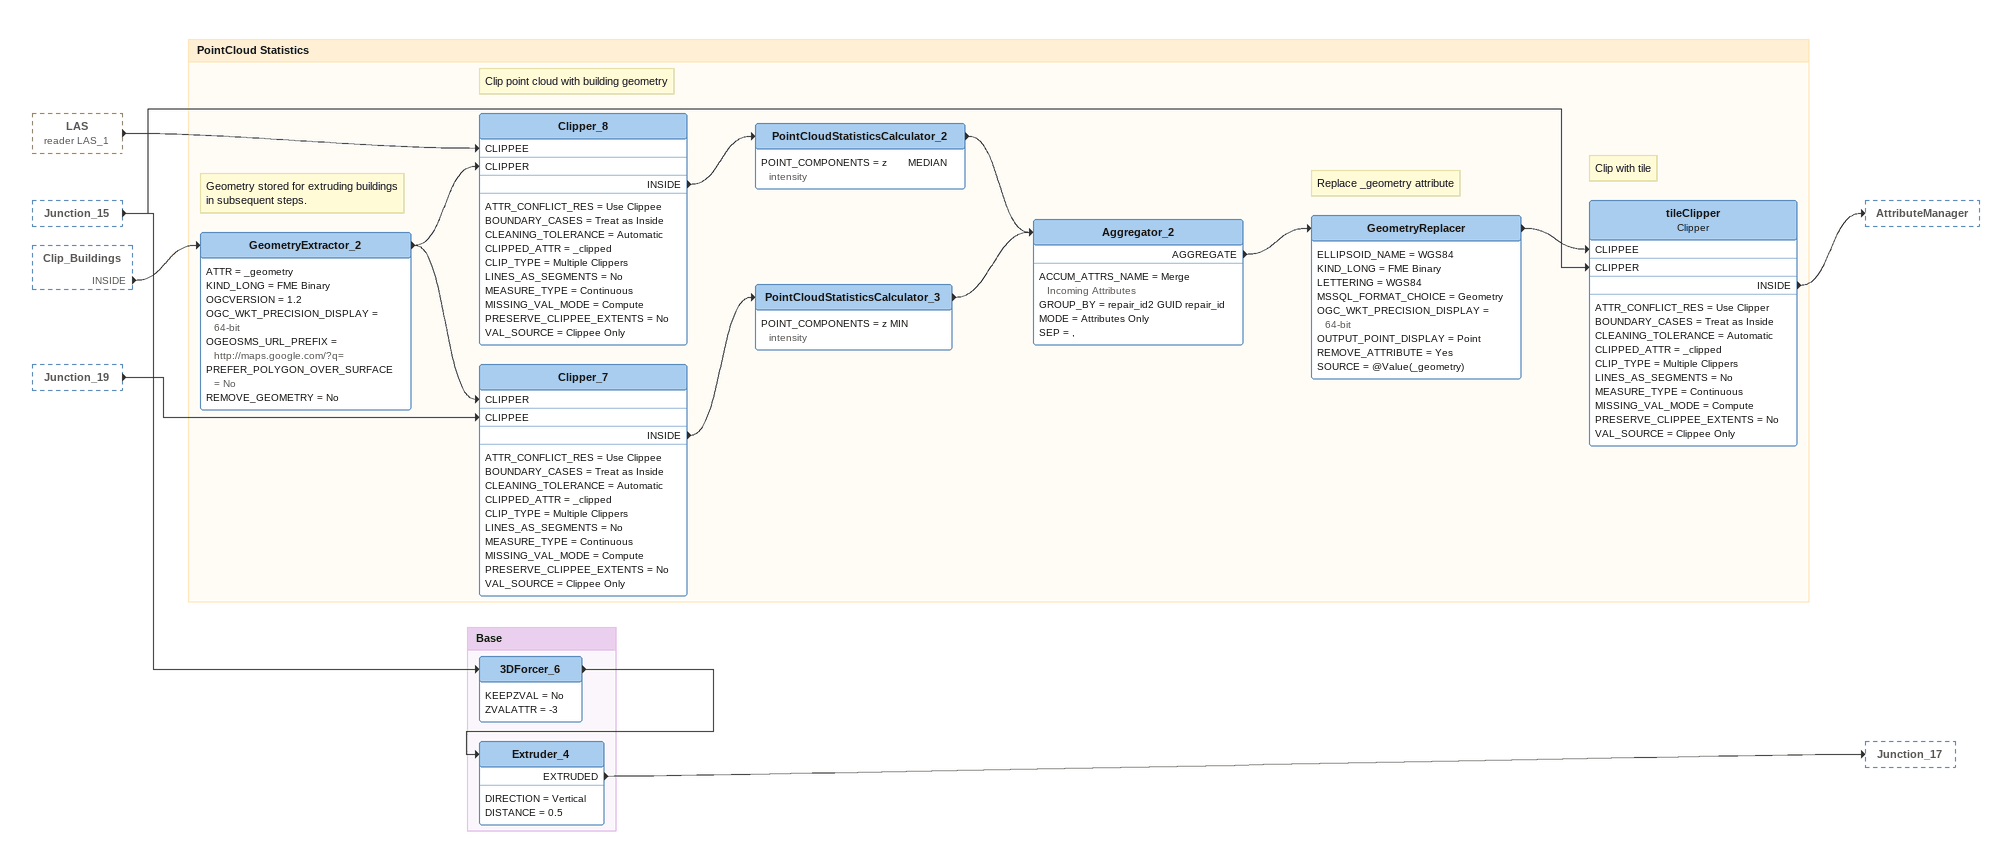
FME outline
LAS (reader LAS_1) [outside]
    -> Clipper_8 [CLIPPEE]
Junction_15 [outside]
    -> tileClipper [CLIPPER]
    -> 3DForcer_6
Clip_Buildings [outside]
    INSIDE -> GeometryExtractor_2
Junction_19 [outside]
    -> Clipper_7 [CLIPPEE]

Bookmark: Base
3DForcer_6
    KEEPZVAL = No
    ZVALATTR = -3
    -> Extruder_4
Extruder_4
    DIRECTION = Vertical
    DISTANCE = 0.5
    EXTRUDED -> Junction_17

Bookmark: PointCloud Statistics
Note: Geometry stored for extruding buildings in subsequent steps.
GeometryExtractor_2
    ATTR = _geometry
    KIND_LONG = FME Binary
    OGCVERSION = 1.2
    OGC_WKT_PRECISION_DISPLAY = 64-bit
    OGEOSMS_URL_PREFIX = http://maps.google.com/?q=
    PREFER_POLYGON_OVER_SURFACE = No
    REMOVE_GEOMETRY = No
    -> Clipper_8 [CLIPPER]
    -> Clipper_7 [CLIPPER]
Note: Clip point cloud with building geometry
Clipper_8
    ATTR_CONFLICT_RES = Use Clippee
    BOUNDARY_CASES = Treat as Inside
    CLEANING_TOLERANCE = Automatic
    CLIPPED_ATTR = _clipped
    CLIP_TYPE = Multiple Clippers
    LINES_AS_SEGMENTS = No
    MEASURE_TYPE = Continuous
    MISSING_VAL_MODE = Compute
    PRESERVE_CLIPPEE_EXTENTS = No
    VAL_SOURCE = Clippee Only
    INSIDE -> PointCloudStatisticsCalculator_2
PointCloudStatisticsCalculator_2
    POINT_COMPONENTS = z       MEDIAN  intensity
    -> Aggregator_2
Clipper_7
    ATTR_CONFLICT_RES = Use Clippee
    BOUNDARY_CASES = Treat as Inside
    CLEANING_TOLERANCE = Automatic
    CLIPPED_ATTR = _clipped
    CLIP_TYPE = Multiple Clippers
    LINES_AS_SEGMENTS = No
    MEASURE_TYPE = Continuous
    MISSING_VAL_MODE = Compute
    PRESERVE_CLIPPEE_EXTENTS = No
    VAL_SOURCE = Clippee Only
    INSIDE -> PointCloudStatisticsCalculator_3
PointCloudStatisticsCalculator_3
    POINT_COMPONENTS = z MIN        intensity
    -> Aggregator_2
Aggregator_2
    ACCUM_ATTRS_NAME = Merge Incoming Attributes
    GROUP_BY = repair_id2 GUID repair_id
    MODE = Attributes Only
    SEP = ,
    AGGREGATE -> GeometryReplacer
Note: Replace _geometry attribute
GeometryReplacer
    ELLIPSOID_NAME = WGS84
    KIND_LONG = FME Binary
    LETTERING = WGS84
    MSSQL_FORMAT_CHOICE = Geometry
    OGC_WKT_PRECISION_DISPLAY = 64-bit
    OUTPUT_POINT_DISPLAY = Point
    REMOVE_ATTRIBUTE = Yes
    SOURCE = @Value(_geometry)
    -> tileClipper [CLIPPEE]
Note: Clip with tile
tileClipper: Clipper
    ATTR_CONFLICT_RES = Use Clipper
    BOUNDARY_CASES = Treat as Inside
    CLEANING_TOLERANCE = Automatic
    CLIPPED_ATTR = _clipped
    CLIP_TYPE = Multiple Clippers
    LINES_AS_SEGMENTS = No
    MEASURE_TYPE = Continuous
    MISSING_VAL_MODE = Compute
    PRESERVE_CLIPPEE_EXTENTS = No
    VAL_SOURCE = Clippee Only
    INSIDE -> AttributeManager
